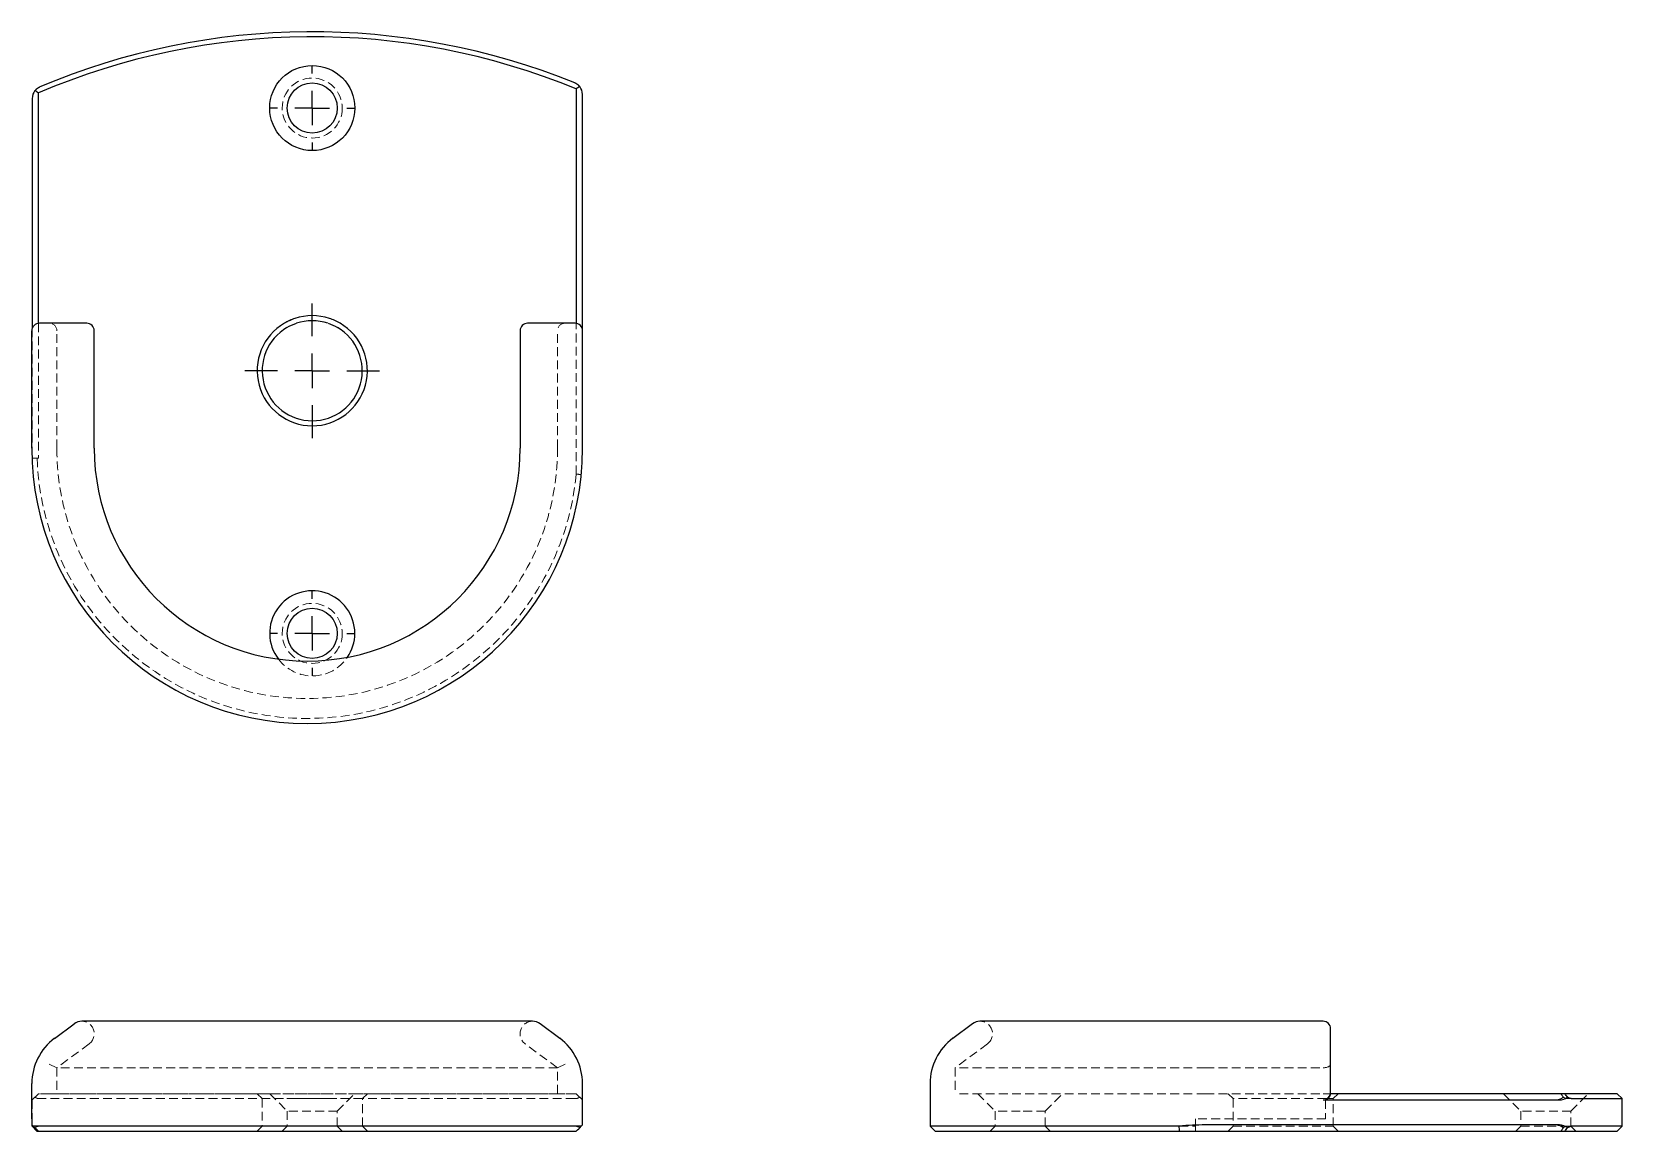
# Model space of a CAD drawing. Header units: millimetres. Extents: x 43 to 273, y 49 to 208.
import ezdxf

# ---------------------------------------------------------------- set-up
doc = ezdxf.new("R2010")
doc.units = ezdxf.units.MM
doc.linetypes.add('HIDDEN', pattern=[1.905, 1.27, -0.635])
doc.layers.add('10', color=7, linetype='Continuous')

# ---------------------------------------------------------------- blocks, each defined once
blk = doc.blocks.new('SW_CENTERMARKSYMBOL_0')
at = {"layer": '10', "color": 0}
for p, q in [((0, 5), (0, 6.12)), ((0, 0), (0, 2.5)), ((-5, 0), (-6.12, 0)), ((0, 0), (-2.5, 0)), ((0, 0), (0, -2.5)), ((0, 0), (2.5, 0)), ((5, 0), (6.12, 0)), ((0, -5), (0, -6.12))]:
    blk.add_line(p, q, dxfattribs=at)
blk = doc.blocks.new('SW_CENTERMARKSYMBOL_1')
at = {"layer": '10', "color": 0}
for p, q in [((0, 5), (0, 9.73)), ((0, 0), (0, 2.5)), ((-5, 0), (-9.73, 0)), ((0, 0), (-2.5, 0)), ((0, 0), (0, -2.5)), ((0, 0), (2.5, 0)), ((5, 0), (9.73, 0)), ((0, -5), (0, -9.73))]:
    blk.add_line(p, q, dxfattribs=at)
blk = doc.blocks.new('SW_CENTERMARKSYMBOL_2')
at = {"layer": '10', "color": 0}
for p, q in [((0, 5), (0, 6.12)), ((0, 0), (0, 2.5)), ((-5, 0), (-6.12, 0)), ((0, 0), (-2.5, 0)), ((0, 0), (0, -2.5)), ((0, 0), (2.5, 0)), ((5, 0), (6.12, 0)), ((0, -5), (0, -6.12))]:
    blk.add_line(p, q, dxfattribs=at)

msp = doc.modelspace()

# ---------------------------------------------------------------- linework, layer by layer
at = {"color": 7, "linetype": 'Continuous', "lineweight": 25}
for p, q in [((43.27, 198.36), (43.27, 165.14)), ((44.18, 165.86), (44.18, 199.15)), ((121.88, 199.75), (121.88, 165.85)), ((122.78, 165.87), (122.78, 198.94)), ((47.15, 165.87), (44.3, 165.87)), ((49.99, 165.87), (47.15, 165.87)), ((51.14, 165.87), (49.99, 165.87)), ((116.01, 165.87), (114.85, 165.87)), ((118.84, 165.87), (116.01, 165.87)), ((121.7, 165.87), (118.84, 165.87)), ((122.78, 164.78), (122.78, 165.87)), ((43.21, 147.79), (43.21, 164.78)), ((52.23, 147.79), (52.23, 164.78)), ((113.77, 164.78), (113.77, 147.79)), ((122.78, 147.79), (122.78, 164.78)), ((46.5, 62.48), (49.34, 64.59)), ((115.57, 64.95), (50.42, 64.95)), ((119.49, 62.48), (116.65, 64.59)), ((179.13, 64.59), (176.29, 62.48)), ((212.79, 64.95), (180.21, 64.95)), ((229.78, 64.95), (212.79, 64.95)), ((230.87, 63.72), (230.87, 63.86)), ((230.87, 61.61), (230.87, 63.72)), ((230.87, 55.95), (230.87, 61.61)), ((43.21, 50.86), (43.21, 55.95)), ((122.78, 49.96), (122.78, 55.95)), ((173, 55.95), (173, 49.78)), ((230.87, 54.48), (230.87, 55.95)), ((229.78, 53.58), (230.87, 53.58)), ((264.75, 54.48), (230.85, 54.48)), ((230.87, 53.58), (263.94, 53.58)), ((273, 53.76), (272.28, 54.48)), ((273, 49.78), (273, 53.76)), ((43.24, 50.86), (43.21, 50.86)), ((43.24, 49.78), (43.24, 50.86)), ((122.6, 49.78), (43.24, 49.78)), ((43.24, 49.78), (43.96, 49.05)), ((122.78, 49.96), (122.6, 49.78)), ((173, 49.78), (173.72, 49.05)), ((209, 49.78), (173, 49.78)), ((209.04, 49.05), (264.75, 49.05)), ((230.87, 49.96), (212.79, 49.96)), ((263.94, 49.96), (230.87, 49.96)), ((272.28, 49.05), (273, 49.78))]:
    msp.add_line(p, q, dxfattribs=at)
at = {"color": 7, "linetype": 'HIDDEN', "lineweight": 18}
for p, q in [((44.18, 165.86), (44.18, 146.34)), ((81.02, 166.48), (81.23, 166.56)), ((121.88, 144.04), (121.88, 165.85)), ((43.27, 165.14), (43.27, 146.34)), ((46.83, 147.79), (46.83, 164.78)), ((119.16, 147.79), (119.16, 164.78)), ((43.27, 146.34), (43.24, 146.34)), ((44.18, 146.34), (43.27, 146.34)), ((51.49, 61.68), (46.83, 58.22)), ((119.16, 58.22), (114.5, 61.68)), ((181.28, 61.68), (176.62, 58.22)), ((45.74, 58.77), (46.83, 58.22)), ((119.16, 58.22), (46.83, 58.22)), ((46.83, 58.22), (46.83, 54.48)), ((120.25, 58.77), (119.16, 58.22)), ((119.16, 54.48), (119.16, 58.22)), ((212.79, 58.22), (176.62, 58.22)), ((176.62, 58.22), (176.62, 54.48)), ((212.79, 58.22), (229.78, 58.22)), ((43.27, 53.58), (44.18, 54.48)), ((43.27, 53.58), (43.27, 50.86)), ((44.18, 54.48), (44.3, 54.48)), ((45.74, 54.48), (44.3, 54.48)), ((81.46, 53.76), (44.38, 53.76)), ((46.83, 54.48), (45.74, 54.48)), ((119.16, 54.48), (46.83, 54.48)), ((46.83, 54.48), (77.58, 54.48)), ((75.78, 54.48), (76.5, 53.76)), ((76.5, 53.76), (76.5, 49.78)), ((77.58, 54.48), (80.35, 54.48)), ((77.58, 54.48), (80.12, 51.95)), ((86.23, 54.48), (81.23, 54.48)), ((81.46, 53.76), (86.01, 53.76)), ((87.05, 54.48), (89.88, 54.48)), ((87.35, 51.95), (89.88, 54.48)), ((121.65, 53.76), (87.39, 53.76)), ((89.88, 54.48), (119.16, 54.48)), ((90.97, 53.76), (91.69, 54.48)), ((90.97, 49.78), (90.97, 53.76)), ((119.16, 54.48), (120.25, 54.48)), ((121.7, 54.48), (120.25, 54.48)), ((121.88, 54.48), (121.7, 54.48)), ((121.88, 54.48), (122.78, 53.58)), ((212.79, 54.48), (176.62, 54.48)), ((179.88, 54.48), (182.41, 51.95)), ((189.64, 51.95), (192.17, 54.48)), ((212.79, 54.48), (229.78, 54.48)), ((216.05, 54.48), (216.77, 53.76)), ((216.77, 53.76), (216.77, 49.78)), ((230.14, 53.58), (230.14, 50.86)), ((230.87, 53.58), (230.14, 53.58)), ((230.87, 53.76), (231.24, 53.76)), ((231.24, 53.76), (231.96, 54.48)), ((231.24, 49.78), (231.24, 53.76)), ((255.83, 54.48), (258.36, 51.95)), ((265.6, 51.95), (268.13, 54.48)), ((43.27, 50.86), (43.24, 50.86)), ((43.27, 50.86), (43.27, 49.96)), ((87.35, 51.95), (80.12, 51.95)), ((87.35, 51.95), (80.12, 51.95)), ((80.12, 51.95), (80.12, 49.78)), ((87.35, 49.78), (87.35, 51.95)), ((186.03, 51.95), (182.41, 51.95)), ((182.41, 51.95), (182.41, 49.78)), ((189.64, 51.95), (186.03, 51.95)), ((189.64, 49.78), (189.64, 51.95)), ((211.34, 50.86), (211.34, 49.96)), ((230.14, 50.86), (211.34, 50.86)), ((265.6, 51.95), (258.36, 51.95)), ((258.36, 51.95), (258.36, 49.78)), ((265.6, 49.78), (265.6, 51.95)), ((44.18, 49.05), (43.27, 49.96)), ((44.38, 49.78), (76.5, 49.78)), ((76.5, 49.78), (75.78, 49.05)), ((76.5, 49.78), (90.97, 49.78)), ((80.12, 49.78), (79.39, 49.05)), ((88.07, 49.05), (87.35, 49.78)), ((90.97, 49.78), (121.65, 49.78)), ((91.69, 49.05), (90.97, 49.78)), ((182.41, 49.78), (181.69, 49.05)), ((190.37, 49.05), (189.64, 49.78)), ((209, 49.78), (211.34, 49.78)), ((211.34, 49.05), (211.34, 49.96)), ((211.34, 49.96), (230.87, 49.96)), ((216.77, 49.78), (216.05, 49.05)), ((216.77, 49.78), (231.24, 49.78)), ((231.96, 49.05), (231.24, 49.78)), ((258.36, 49.78), (257.64, 49.05)), ((258.36, 49.78), (265.6, 49.78)), ((266.32, 49.05), (265.6, 49.78))]:
    msp.add_line(p, q, dxfattribs=at)
at = {"color": 7, "linetype": 'HIDDEN', "lineweight": 18, "flags": 128}
for points in [[(90.97, 53.76), (90.96, 53.76), (90.86, 53.76), (90.65, 53.76), (90.35, 53.76), (89.94, 53.76), (89.45, 53.76), (88.87, 53.76), (88.22, 53.76), (87.49, 53.76), (86.72, 53.76), (85.9, 53.76), (85.04, 53.76), (84.17, 53.76), (83.29, 53.76), (82.42, 53.76), (81.57, 53.76), (80.75, 53.76), (79.97, 53.76), (79.25, 53.76), (78.6, 53.76), (78.02, 53.76), (77.52, 53.76), (77.12, 53.76), (76.81, 53.76), (76.61, 53.76), (76.51, 53.76), (76.5, 53.76)], [(230.25, 53.76), (229.76, 53.76), (229.18, 53.76), (228.53, 53.76), (227.82, 53.76), (227.04, 53.76), (226.23, 53.76), (225.37, 53.76), (224.5, 53.76), (223.63, 53.76), (222.75, 53.76), (221.9, 53.76), (221.08, 53.76), (220.3, 53.76), (219.57, 53.76), (218.91, 53.76), (218.32, 53.76), (217.82, 53.76), (217.41, 53.76), (217.1, 53.76), (216.89, 53.76), (216.78, 53.76), (216.77, 53.76)], [(229.78, 54.48), (230, 54.48), (230.2, 54.48), (230.39, 54.48), (230.55, 54.48), (230.69, 54.48), (230.79, 54.48), (230.85, 54.48), (230.85, 54.48)], [(273, 53.76), (273, 53.76), (272.92, 53.76), (272.73, 53.76), (272.44, 53.76), (272.03, 53.76), (271.52, 53.76), (270.91, 53.76), (270.19, 53.76), (269.36, 53.76), (268.43, 53.76), (267.4, 53.76), (266.26, 53.76), (265.03, 53.76)], [(265.03, 49.78), (266.26, 49.78), (267.4, 49.78), (268.43, 49.78), (269.36, 49.78), (270.19, 49.78), (270.91, 49.78), (271.52, 49.78), (272.03, 49.78), (272.44, 49.78), (272.73, 49.78), (272.92, 49.78), (273, 49.78), (273, 49.78)]]:
    msp.add_lwpolyline(points, dxfattribs=at)
at = {"color": 7, "linetype": 'Continuous', "lineweight": 25, "flags": 128}
for points in [[(272.28, 54.48), (272.24, 54.48), (272.1, 54.48), (271.85, 54.48), (271.5, 54.48), (271.03, 54.48), (270.45, 54.48), (269.76, 54.48), (268.97, 54.48), (268.07, 54.48), (267.07, 54.48), (265.96, 54.48), (264.75, 54.48)], [(265.62, 53.76), (266.81, 53.76), (267.9, 53.76), (268.88, 53.76), (269.76, 53.76), (270.54, 53.76), (271.21, 53.76), (271.78, 53.76), (272.24, 53.76), (272.59, 53.76), (272.83, 53.76), (272.97, 53.76), (273, 53.76)], [(43.96, 49.05), (44.09, 49.05), (44.32, 49.05), (44.66, 49.05), (45.09, 49.05), (45.64, 49.05), (46.28, 49.05), (47.02, 49.05), (47.85, 49.05), (48.79, 49.05), (49.81, 49.05), (50.92, 49.05), (52.12, 49.05), (53.4, 49.05), (54.77, 49.05), (56.2, 49.05), (57.71, 49.05), (59.29, 49.05), (60.93, 49.05), (62.63, 49.05), (64.39, 49.05), (66.2, 49.05), (68.05, 49.05), (69.94, 49.05), (71.86, 49.05), (73.82, 49.05), (75.8, 49.05), (77.8, 49.05), (79.82, 49.05), (81.84, 49.05), (83.87, 49.05), (85.89, 49.05), (87.91, 49.05), (89.91, 49.05), (91.89, 49.05), (93.85, 49.05), (95.78, 49.05), (97.68, 49.05), (99.54, 49.05), (101.35, 49.05), (103.11, 49.05), (104.82, 49.05), (106.47, 49.05), (108.06, 49.05), (109.58, 49.05), (111.03, 49.05), (112.4, 49.05), (113.69, 49.05), (114.9, 49.05), (116.03, 49.05), (117.07, 49.05), (118.01, 49.05), (118.86, 49.05), (119.62, 49.05), (120.27, 49.05), (120.83, 49.05), (121.28, 49.05), (121.63, 49.05), (121.88, 49.05)], [(173.72, 49.05), (173.73, 49.05), (173.83, 49.05), (174.03, 49.05), (174.34, 49.05), (174.75, 49.05), (175.26, 49.05), (175.88, 49.05), (176.59, 49.05), (177.4, 49.05), (178.3, 49.05), (179.3, 49.05), (180.39, 49.05), (181.56, 49.05), (182.82, 49.05), (184.16, 49.05), (185.58, 49.05), (187.07, 49.05), (188.63, 49.05), (190.25, 49.05), (191.94, 49.05), (193.68, 49.05), (195.47, 49.05), (197.31, 49.05), (199.19, 49.05), (201.11, 49.05), (203.06, 49.05), (205.03, 49.05), (207.03, 49.05), (209.04, 49.05)], [(264.75, 49.05), (265.96, 49.05), (267.07, 49.05), (268.07, 49.05), (268.97, 49.05), (269.76, 49.05), (270.45, 49.05), (271.03, 49.05), (271.5, 49.05), (271.85, 49.05), (272.1, 49.05), (272.24, 49.05), (272.28, 49.05)], [(273, 49.78), (272.97, 49.78), (272.83, 49.78), (272.59, 49.78), (272.24, 49.78), (271.78, 49.78), (271.21, 49.78), (270.54, 49.78), (269.76, 49.78), (268.88, 49.78), (267.9, 49.78), (266.81, 49.78), (265.62, 49.78)]]:
    msp.add_lwpolyline(points, dxfattribs=at)
at = {"color": 7, "linetype": 'Continuous', "lineweight": 25}
for centre, radius in [((83.73, 196.98), 6.15), ((83.73, 196.98), 3.62), ((83.73, 121.03), 3.62)]:
    msp.add_circle(centre, radius, dxfattribs=at)
at = {"color": 7, "linetype": 'HIDDEN', "lineweight": 18}
for centre in [(83.73, 196.98), (83.73, 121.03)]:
    msp.add_circle(centre, 4.34, dxfattribs=at)
at = {"color": 7, "linetype": 'Continuous', "lineweight": 25}
for centre, radius, start, end in [((83.73, 106.9), 100.38, 67.6667, 113.2083), ((83.73, 106.9), 101.1, 67.9732, 112.9094), ((120.97, 198.94), 1.81, 0, 39.0102), ((45.08, 198.36), 1.81, 141.3693, 180), ((44.3, 164.78), 1.09, 90, 180), ((51.14, 164.78), 1.09, 0, 90), ((83.73, 159), 7.96, 120.3412, 59.6588), ((83.73, 159), 7.96, 71.6836, 108.3164), ((83.73, 159), 7.23, 71.6836, 108.3164), ((114.85, 164.78), 1.09, 90, 180), ((121.7, 164.78), 1.09, 0, 90), ((83.73, 159), 7.23, 120.3412, 59.6588), ((83, 147.79), 39.79, 180, 0), ((83, 147.79), 30.77, 180, 0), ((83.73, 121.03), 6.15, 0, 217.3334), ((83.73, 121.03), 6.15, 325.8252, 0), ((50.42, 63.14), 1.81, 90, 126.564), ((115.57, 63.14), 1.81, 53.436, 90), ((180.21, 63.14), 1.81, 90, 126.564), ((229.78, 63.86), 1.09, 0, 90), ((51.35, 55.95), 8.14, 126.564, 180), ((114.64, 55.95), 8.14, 0, 53.436), ((181.14, 55.95), 8.14, 126.564, 180), ((229.78, 54.66), 1.09, 270, 350.3774), ((263.94, 55.38), 1.81, 270, 309.0102), ((212.79, 10.17), 39.79, 90, 95.4569), ((263.94, 48.15), 1.81, 50.9898, 90)]:
    msp.add_arc(centre, radius, start, end, dxfattribs=at)
at = {"color": 7, "linetype": 'HIDDEN', "lineweight": 18}
for centre, radius, start, end in [((45.74, 164.78), 1.09, 0, 90), ((83.73, 159), 7.96, 111.5851, 120.3412), ((83.73, 159), 7.96, 59.6588, 71.3935), ((120.25, 164.78), 1.09, 90, 180), ((83, 147.79), 36.17, 180, 0), ((83, 147.79), 39.06, 182.1155, 354.4927), ((83.73, 121.03), 6.15, 217.3334, 325.8252), ((50.42, 63.14), 1.81, 306.564, 90), ((115.57, 63.14), 1.81, 90, 233.436), ((180.21, 63.14), 1.81, 306.564, 90), ((229.78, 54.6), 1.09, 289.3893, 353.6875), ((263.36, 55.38), 1.81, 270, 308.6307), ((263.36, 48.15), 1.81, 51.3693, 90)]:
    msp.add_arc(centre, radius, start, end, dxfattribs=at)
msp.add_ellipse((229.78, 58.77), major_axis=(1.09, 0), ratio=0.503341, start_param=4.712389, end_param=6.283185, dxfattribs=at)
at = {"color": 7, "linetype": 'Continuous', "lineweight": 25}
for points, knots in [([(43.67, 199.49), (43.69, 199.52), (43.74, 199.58), (43.82, 199.66), (43.9, 199.73), (43.99, 199.8), (44.08, 199.87), (44.18, 199.93), (44.28, 199.98), (44.34, 200.01), (44.38, 200.03)], [0, 0, 0, 0, 0.134105, 0.264904, 0.39272, 0.517903, 0.640823, 0.76187, 0.881454, 1, 1, 1, 1]), ([(121.65, 200.62), (121.69, 200.61), (121.76, 200.58), (121.86, 200.52), (121.95, 200.47), (122.05, 200.4), (122.14, 200.33), (122.22, 200.25), (122.3, 200.17), (122.35, 200.11), (122.38, 200.08)], [0, 0, 0, 0, 0.118334, 0.237742, 0.358662, 0.481517, 0.60671, 0.734621, 0.865607, 1, 1, 1, 1]), ([(265.62, 53.76), (265.61, 53.76), (265.58, 53.76), (265.52, 53.77), (265.47, 53.79), (265.4, 53.81), (265.33, 53.84), (265.25, 53.88), (265.17, 53.93), (265.11, 53.96), (265.08, 53.98)], [0, 0, 0, 0, 0.118334, 0.237742, 0.358662, 0.481517, 0.60671, 0.734621, 0.865607, 1, 1, 1, 1]), ([(265.08, 49.56), (265.11, 49.57), (265.17, 49.61), (265.25, 49.65), (265.33, 49.69), (265.4, 49.72), (265.47, 49.75), (265.52, 49.77), (265.58, 49.78), (265.61, 49.78), (265.62, 49.78)], [0, 0, 0, 0, 0.1343932, 0.265379, 0.3932899, 0.5184827, 0.641338, 0.7622584, 0.8816663, 1, 1, 1, 1])]:
    msp.add_open_spline(points, degree=3, knots=knots, dxfattribs=at)
for points in [[(122.38, 200.08), (122.21, 199.97), (122.04, 199.86), (121.88, 199.75)], [(44.18, 199.15), (44.01, 199.27), (43.84, 199.38), (43.67, 199.49)], [(81.23, 166.56), (80.7, 166.38), (80.19, 166.15), (79.71, 165.87)], [(80.08, 165.25), (80.52, 165.5), (80.98, 165.71), (81.46, 165.87)], [(86.01, 165.87), (86.49, 165.71), (86.95, 165.5), (87.39, 165.25)], [(87.75, 165.87), (87.27, 166.15), (86.76, 166.38), (86.23, 166.56)], [(265.08, 53.98), (264.97, 54.15), (264.86, 54.31), (264.75, 54.48)], [(121.88, 49.05), (122.12, 49.29), (122.36, 49.54), (122.6, 49.78)], [(209.04, 49.05), (209.03, 49.29), (209.01, 49.54), (209, 49.78)], [(264.75, 49.05), (264.86, 49.22), (264.97, 49.39), (265.08, 49.56)]]:
    msp.add_open_spline(points, degree=3, dxfattribs=at)
at = {"color": 7, "linetype": 'HIDDEN', "lineweight": 18}
for points in [[(121.88, 144.04), (122.12, 144.03), (122.36, 144.01), (122.6, 144)], [(80.08, 53.76), (80.52, 53.76), (80.98, 53.76), (81.46, 53.76)], [(86.01, 53.76), (86.49, 53.76), (86.95, 53.76), (87.39, 53.76)], [(230.87, 53.76), (230.71, 53.76), (230.5, 53.76), (230.25, 53.76)], [(264.15, 54.48), (264.27, 54.31), (264.38, 54.14), (264.49, 53.97)], [(264.49, 49.56), (264.38, 49.39), (264.27, 49.22), (264.15, 49.05)]]:
    msp.add_open_spline(points, degree=3, dxfattribs=at)
for points, knots in [([(43.67, 53.97), (43.69, 53.95), (43.74, 53.92), (43.82, 53.88), (43.9, 53.84), (43.99, 53.81), (44.08, 53.79), (44.18, 53.77), (44.28, 53.76), (44.34, 53.76), (44.38, 53.76)], [0, 0, 0, 0, 0.134105, 0.264904, 0.39272, 0.517903, 0.640823, 0.76187, 0.881454, 1, 1, 1, 1]), ([(121.65, 53.76), (121.69, 53.76), (121.76, 53.76), (121.86, 53.77), (121.95, 53.79), (122.05, 53.81), (122.14, 53.84), (122.22, 53.88), (122.3, 53.93), (122.35, 53.96), (122.38, 53.98)], [0, 0, 0, 0, 0.118334, 0.237742, 0.358662, 0.481517, 0.60671, 0.734621, 0.865607, 1, 1, 1, 1]), ([(264.49, 53.97), (264.52, 53.95), (264.58, 53.92), (264.66, 53.88), (264.73, 53.84), (264.8, 53.81), (264.87, 53.79), (264.93, 53.77), (264.98, 53.76), (265.01, 53.76), (265.03, 53.76)], [0, 0, 0, 0, 0.134105, 0.264904, 0.39272, 0.517903, 0.640823, 0.76187, 0.881454, 1, 1, 1, 1]), ([(44.38, 49.78), (44.34, 49.78), (44.28, 49.78), (44.18, 49.77), (44.08, 49.75), (43.99, 49.73), (43.9, 49.7), (43.82, 49.66), (43.74, 49.61), (43.69, 49.58), (43.67, 49.56)], [0, 0, 0, 0, 0.118546, 0.23813, 0.359177, 0.482097, 0.60728, 0.735096, 0.865895, 1, 1, 1, 1]), ([(122.38, 49.56), (122.35, 49.57), (122.3, 49.61), (122.22, 49.65), (122.14, 49.69), (122.05, 49.72), (121.95, 49.75), (121.86, 49.77), (121.76, 49.78), (121.69, 49.78), (121.65, 49.78)], [0, 0, 0, 0, 0.1343932, 0.265379, 0.3932899, 0.5184827, 0.641338, 0.7622584, 0.8816663, 1, 1, 1, 1]), ([(265.03, 49.78), (265.01, 49.78), (264.98, 49.78), (264.93, 49.77), (264.87, 49.75), (264.8, 49.73), (264.73, 49.7), (264.66, 49.66), (264.58, 49.61), (264.52, 49.58), (264.49, 49.56)], [0, 0, 0, 0, 0.118546, 0.23813, 0.359177, 0.482097, 0.60728, 0.735096, 0.865895, 1, 1, 1, 1])]:
    msp.add_open_spline(points, degree=3, knots=knots, dxfattribs=at)

# ---------------------------------------------------------------- block references
at = {"layer": '10'}
for name, p in [('SW_CENTERMARKSYMBOL_0', (83.73, 196.98)), ('SW_CENTERMARKSYMBOL_1', (83.73, 159)), ('SW_CENTERMARKSYMBOL_2', (83.73, 121.03))]:
    msp.add_blockref(name, p, dxfattribs=at)

doc.saveas('drawing.dxf')
